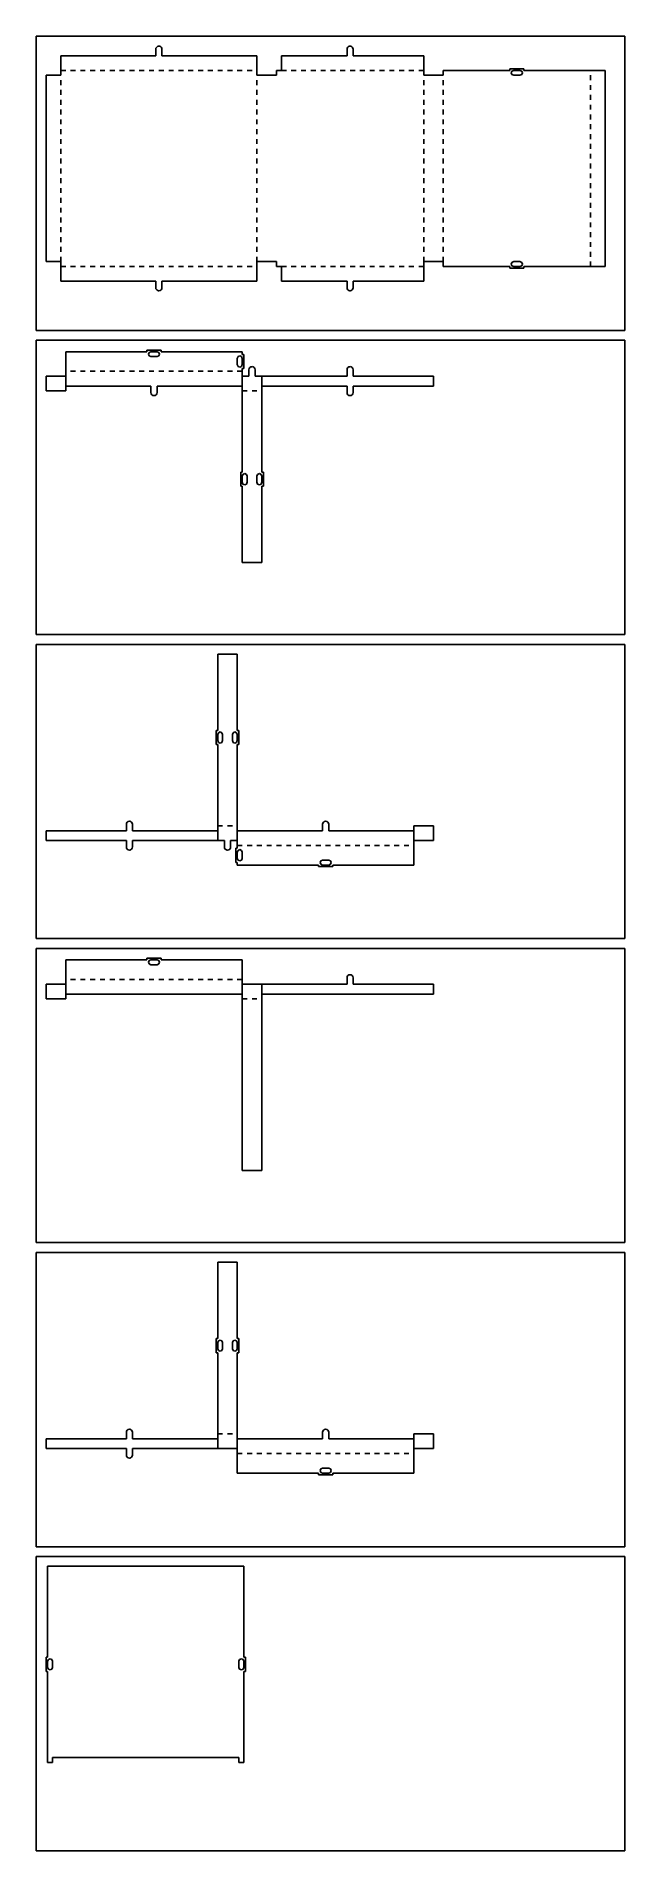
# Model space of a CAD drawing. Header units: metres. Extents: x 0 to 600, y -1550 to 300.
import ezdxf

# ---------------------------------------------------------------- set-up
doc = ezdxf.new("R2010")
doc.units = ezdxf.units.M

msp = doc.modelspace()

# ---------------------------------------------------------------- linework, layer by layer
at = {"layer": '1'}
for p, q in [((25, 260.2375), (25, 280.2375)), ((25, 280.2375), (121.825, 280.2375)), ((121.825, 286.825), (122.066682, 288.04002)), ((121.825, 280.2375), (121.825, 286.825)), ((122.066682, 288.04002), (122.754936, 289.070064)), ((122.754936, 289.070064), (123.78498, 289.758318)), ((123.78498, 289.758318), (124.758318, 289.951926)), ((124.758318, 289.951926), (125, 290)), ((125, 290), (126.21502, 289.758318)), ((126.21502, 289.758318), (127.245064, 289.070064)), ((127.245064, 289.070064), (127.933317, 288.04002)), ((127.933317, 288.04002), (128.175, 286.825)), ((128.175, 286.825), (128.175, 280.2375)), ((128.175, 280.2375), (225, 280.2375)), ((225, 280.2375), (225, 260.2375)), ((250, 265.2375), (250, 280.2375)), ((250, 280.2375), (316.825, 280.2375)), ((316.825, 286.825), (317.066682, 288.04002)), ((316.825, 280.2375), (316.825, 286.825)), ((317.066682, 288.04002), (317.754936, 289.070064)), ((317.754936, 289.070064), (318.78498, 289.758318)), ((318.78498, 289.758318), (319.758318, 289.951926)), ((319.758318, 289.951926), (320, 290)), ((320, 290), (321.21502, 289.758318)), ((321.21502, 289.758318), (322.245064, 289.070064)), ((322.245064, 289.070064), (322.933317, 288.04002)), ((322.933317, 288.04002), (323.175, 286.825)), ((323.175, 286.825), (323.175, 280.2375)), ((323.175, 280.2375), (395, 280.2375)), ((395, 280.2375), (395, 260.2375)), ((10, 70.2375), (10, 260.2375)), ((10, 260.2375), (25, 260.2375)), ((225, 260.2375), (245.00001, 260.2375)), ((245.00001, 260.2375), (245.00001, 265.2375)), ((245.00001, 265.2375), (250, 265.2375)), ((395, 260.2375), (415, 260.2375)), ((415, 260.2375), (415, 265.2375)), ((415, 265.2375), (482.7375, 265.2375)), ((482.7375, 265.2375), (482.7375, 266.825)), ((482.7375, 266.825), (497.2625, 266.825)), ((484.325, 262.7375), (485.057233, 264.505267)), ((485.057233, 260.969733), (484.325, 262.7375)), ((485.057233, 264.505267), (486.825, 265.2375)), ((486.825, 260.2375), (485.057233, 260.969733)), ((486.825, 265.2375), (493.175, 265.2375)), ((493.175, 260.2375), (486.825, 260.2375)), ((493.175, 265.2375), (494.942767, 264.505267)), ((494.942767, 260.969733), (493.175, 260.2375)), ((494.942767, 264.505267), (495.675, 262.7375)), ((495.675, 262.7375), (494.942767, 260.969733)), ((497.2625, 266.825), (497.2625, 265.2375)), ((497.2625, 265.2375), (580, 265.2375)), ((580, 265.2375), (580, 65.2375)), ((25, 70.2375), (10, 70.2375)), ((25, 50.2375), (25, 70.2375)), ((245.00001, 70.2375), (225, 70.2375)), ((225, 70.2375), (225, 50.2375)), ((245.00001, 65.2375), (245.00001, 70.2375)), ((250, 65.2375), (245.00001, 65.2375)), ((250, 50.2375), (250, 65.2375)), ((415, 70.2375), (395, 70.2375)), ((395, 70.2375), (395, 50.2375)), ((415, 65.2375), (415, 70.2375)), ((482.7375, 65.2375), (415, 65.2375)), ((482.7375, 63.65), (482.7375, 65.2375)), ((497.2625, 63.65), (482.7375, 63.65)), ((484.325, 67.7375), (485.057233, 69.505267)), ((485.057233, 65.969733), (484.325, 67.7375)), ((485.057233, 69.505267), (486.825, 70.2375)), ((486.825, 65.2375), (485.057233, 65.969733)), ((486.825, 70.2375), (493.175, 70.2375)), ((493.175, 65.2375), (486.825, 65.2375)), ((493.175, 70.2375), (494.942767, 69.505267)), ((494.942767, 65.969733), (493.175, 65.2375)), ((494.942767, 69.505267), (495.675, 67.7375)), ((495.675, 67.7375), (494.942767, 65.969733)), ((580, 65.2375), (497.2625, 65.2375)), ((497.2625, 65.2375), (497.2625, 63.65)), ((121.825, 50.2375), (25, 50.2375)), ((121.825, 43.65), (121.825, 50.2375)), ((122.066682, 42.43498), (121.825, 43.65)), ((122.754936, 41.404936), (122.066682, 42.43498)), ((123.78498, 40.716683), (122.754936, 41.404936)), ((124.758318, 40.523074), (123.78498, 40.716683)), ((125, 40.475), (124.758318, 40.523074)), ((126.21502, 40.716683), (125, 40.475)), ((127.245064, 41.404936), (126.21502, 40.716683)), ((127.933317, 42.43498), (127.245064, 41.404936)), ((128.175, 43.65), (127.933317, 42.43498)), ((225, 50.2375), (128.175, 50.2375)), ((128.175, 50.2375), (128.175, 43.65)), ((316.825, 50.2375), (250, 50.2375)), ((316.825, 43.65), (316.825, 50.2375)), ((317.066682, 42.43498), (316.825, 43.65)), ((317.754936, 41.404936), (317.066682, 42.43498)), ((318.78498, 40.716683), (317.754936, 41.404936)), ((319.758318, 40.523074), (318.78498, 40.716683)), ((320, 40.475), (319.758318, 40.523074)), ((321.21502, 40.716683), (320, 40.475)), ((322.245064, 41.404936), (321.21502, 40.716683)), ((322.933317, 42.43498), (322.245064, 41.404936)), ((323.175, 43.65), (322.933317, 42.43498)), ((395, 50.2375), (323.175, 50.2375)), ((323.175, 50.2375), (323.175, 43.65))]:
    msp.add_line(p, q, dxfattribs=at)
at = {"layer": '2'}
for p, q in [((11.5875, -1352.7375), (11.5875, -1260)), ((11.5875, -1260), (211.5875, -1260)), ((211.5875, -1260), (211.5875, -1352.7375)), ((10, -1367.2625), (10, -1352.7375)), ((10, -1352.7375), (11.5875, -1352.7375)), ((11.5875, -1367.2625), (10, -1367.2625)), ((11.5875, -1356.825), (12.319733, -1355.057233)), ((11.5875, -1363.175), (11.5875, -1356.825)), ((12.319733, -1364.942767), (11.5875, -1363.175)), ((11.5875, -1460), (11.5875, -1367.2625)), ((12.319733, -1355.057233), (14.0875, -1354.325)), ((14.0875, -1365.675), (12.319733, -1364.942767)), ((14.0875, -1354.325), (15.855267, -1355.057233)), ((15.855267, -1364.942767), (14.0875, -1365.675)), ((15.855267, -1355.057233), (16.5875, -1356.825)), ((16.5875, -1363.175), (15.855267, -1364.942767)), ((16.5875, -1356.825), (16.5875, -1363.175)), ((206.5875, -1356.825), (207.319733, -1355.057233)), ((206.5875, -1363.175), (206.5875, -1356.825)), ((207.319733, -1364.942767), (206.5875, -1363.175)), ((207.319733, -1355.057233), (209.0875, -1354.325)), ((209.0875, -1365.675), (207.319733, -1364.942767)), ((209.0875, -1354.325), (210.855267, -1355.057233)), ((210.855267, -1364.942767), (209.0875, -1365.675)), ((210.855267, -1355.057233), (211.5875, -1356.825)), ((211.5875, -1363.175), (210.855267, -1364.942767)), ((211.5875, -1352.7375), (213.175, -1352.7375)), ((211.5875, -1356.825), (211.5875, -1363.175)), ((211.5875, -1367.2625), (211.5875, -1460)), ((213.175, -1367.2625), (211.5875, -1367.2625)), ((213.175, -1352.7375), (213.175, -1367.2625)), ((16.5875, -1460), (11.5875, -1460)), ((206.5875, -1455), (16.5875, -1455)), ((16.5875, -1455), (16.5875, -1460)), ((206.5875, -1460), (206.5875, -1455)), ((211.5875, -1460), (206.5875, -1460))]:
    msp.add_line(p, q, dxfattribs=at)
at = {"layer": '3'}
for p, q in [((30, -46.5875), (30, -21.5875)), ((30, -21.5875), (112.7375, -21.5875)), ((112.7375, -21.5875), (112.7375, -20)), ((112.7375, -20), (127.2625, -20)), ((114.325, -24.0875), (115.057233, -22.319733)), ((115.057233, -25.855267), (114.325, -24.0875)), ((115.057233, -22.319733), (116.825, -21.5875)), ((116.825, -26.5875), (115.057233, -25.855267)), ((116.825, -21.5875), (123.175, -21.5875)), ((123.175, -26.5875), (116.825, -26.5875)), ((123.175, -21.5875), (124.942767, -22.319733)), ((124.942767, -25.855267), (123.175, -26.5875)), ((124.942767, -22.319733), (125.675, -24.0875)), ((125.675, -24.0875), (124.942767, -25.855267)), ((127.2625, -20), (127.2625, -21.5875)), ((127.2625, -21.5875), (210, -21.5875)), ((205, -28.4125), (205.732233, -26.644733)), ((205, -34.7625), (205, -28.4125)), ((205.732233, -36.530267), (205, -34.7625)), ((205.732233, -26.644733), (207.5, -25.9125)), ((207.5, -37.2625), (205.732233, -36.530267)), ((207.5, -25.9125), (209.267767, -26.644733)), ((209.267767, -36.530267), (207.5, -37.2625)), ((209.267767, -26.644733), (210, -28.4125)), ((210, -34.7625), (209.267767, -36.530267)), ((210, -21.5875), (210, -24.325)), ((210, -24.325), (211.5875, -24.325)), ((210, -28.4125), (210, -34.7625)), ((211.5875, -24.325), (211.5875, -38.85)), ((218.78498, -37.066682), (219.758318, -36.873074)), ((219.758318, -36.873074), (220, -36.825)), ((220, -36.825), (221.21502, -37.066682)), ((318.78498, -37.066682), (319.758318, -36.873074)), ((319.758318, -36.873074), (320, -36.825)), ((320, -36.825), (321.21502, -37.066682)), ((10, -61.5875), (10, -46.5875)), ((10, -46.5875), (30, -46.5875)), ((211.5875, -38.85), (210, -38.85)), ((210, -38.85), (210, -46.5875)), ((210, -46.5875), (216.825, -46.5875)), ((216.825, -40), (217.066682, -38.78498)), ((216.825, -46.5875), (216.825, -40)), ((217.066682, -38.78498), (217.754936, -37.754936)), ((217.754936, -37.754936), (218.78498, -37.066682)), ((221.21502, -37.066682), (222.245064, -37.754936)), ((222.245064, -37.754936), (222.933317, -38.78498)), ((222.933317, -38.78498), (223.175, -40)), ((223.175, -40), (223.175, -46.5875)), ((223.175, -46.5875), (316.825, -46.5875)), ((316.825, -40), (317.066682, -38.78498)), ((316.825, -46.5875), (316.825, -40)), ((317.066682, -38.78498), (317.754936, -37.754936)), ((317.754936, -37.754936), (318.78498, -37.066682)), ((321.21502, -37.066682), (322.245064, -37.754936)), ((322.245064, -37.754936), (322.933317, -38.78498)), ((322.933317, -38.78498), (323.175, -40)), ((323.175, -40), (323.175, -46.5875)), ((323.175, -46.5875), (405, -46.5875)), ((405, -46.5875), (405, -56.5875)), ((30, -61.5875), (10, -61.5875)), ((116.825, -56.5875), (30, -56.5875)), ((30, -56.5875), (30, -61.5875)), ((116.825, -63.175), (116.825, -56.5875)), ((117.066683, -64.39002), (116.825, -63.175)), ((117.754936, -65.420064), (117.066683, -64.39002)), ((118.78498, -66.108318), (117.754936, -65.420064)), ((120, -66.35), (118.78498, -66.108318)), ((120.241682, -66.301926), (120, -66.35)), ((121.21502, -66.108318), (120.241682, -66.301926)), ((122.245064, -65.420064), (121.21502, -66.108318)), ((122.933318, -64.39002), (122.245064, -65.420064)), ((123.175, -63.175), (122.933318, -64.39002)), ((210, -56.5875), (123.175, -56.5875)), ((123.175, -56.5875), (123.175, -63.175)), ((210, -144.325), (210, -56.5875)), ((316.825, -56.5875), (230, -56.5875)), ((230, -56.5875), (230, -144.325)), ((316.825, -63.175), (316.825, -56.5875)), ((317.066682, -64.39002), (316.825, -63.175)), ((317.754936, -65.420064), (317.066682, -64.39002)), ((318.78498, -66.108318), (317.754936, -65.420064)), ((319.758318, -66.301926), (318.78498, -66.108318)), ((320, -66.35), (319.758318, -66.301926)), ((321.21502, -66.108318), (320, -66.35)), ((322.245064, -65.420064), (321.21502, -66.108318)), ((322.933317, -64.39002), (322.245064, -65.420064)), ((323.175, -63.175), (322.933317, -64.39002)), ((405, -56.5875), (323.175, -56.5875)), ((323.175, -56.5875), (323.175, -63.175)), ((208.4125, -158.85), (208.4125, -144.325)), ((208.4125, -144.325), (210, -144.325)), ((210, -148.4125), (210.732233, -146.644733)), ((210.732233, -146.644733), (212.5, -145.9125)), ((212.5, -145.9125), (214.267767, -146.644733)), ((214.267767, -146.644733), (215, -148.4125)), ((225, -148.4125), (225.732233, -146.644733)), ((225.732233, -146.644733), (227.5, -145.9125)), ((227.5, -145.9125), (229.267767, -146.644733)), ((229.267767, -146.644733), (230, -148.4125)), ((230, -144.325), (231.5875, -144.325)), ((231.5875, -144.325), (231.5875, -158.85)), ((210, -158.85), (208.4125, -158.85)), ((210, -154.7625), (210, -148.4125)), ((210.732233, -156.530267), (210, -154.7625)), ((210, -236.5875), (210, -158.85)), ((212.5, -157.2625), (210.732233, -156.530267)), ((214.267767, -156.530267), (212.5, -157.2625)), ((215, -154.7625), (214.267767, -156.530267)), ((215, -148.4125), (215, -154.7625)), ((225, -154.7625), (225, -148.4125)), ((225.732233, -156.530267), (225, -154.7625)), ((227.5, -157.2625), (225.732233, -156.530267)), ((229.267767, -156.530267), (227.5, -157.2625)), ((230, -154.7625), (229.267767, -156.530267)), ((230, -148.4125), (230, -154.7625)), ((231.5875, -158.85), (230, -158.85)), ((230, -158.85), (230, -236.5875)), ((230, -236.5875), (210, -236.5875))]:
    msp.add_line(p, q, dxfattribs=at)
at = {"layer": '4'}
for p, q in [((185, -407.7375), (185, -330)), ((185, -330), (205, -330)), ((205, -330), (205, -407.7375)), ((183.4125, -422.2625), (183.4125, -407.7375)), ((183.4125, -407.7375), (185, -407.7375)), ((185, -422.2625), (183.4125, -422.2625)), ((185, -411.825), (185.732233, -410.057233)), ((185, -418.175), (185, -411.825)), ((185.732233, -419.942767), (185, -418.175)), ((185, -510), (185, -422.2625)), ((185.732233, -410.057233), (187.5, -409.325)), ((187.5, -420.675), (185.732233, -419.942767)), ((187.5, -409.325), (189.267767, -410.057233)), ((189.267767, -419.942767), (187.5, -420.675)), ((189.267767, -410.057233), (190, -411.825)), ((190, -418.175), (189.267767, -419.942767)), ((190, -411.825), (190, -418.175)), ((200, -411.825), (200.732233, -410.057233)), ((200, -418.175), (200, -411.825)), ((200.732233, -419.942767), (200, -418.175)), ((200.732233, -410.057233), (202.5, -409.325)), ((202.5, -420.675), (200.732233, -419.942767)), ((202.5, -409.325), (204.267767, -410.057233)), ((204.267767, -419.942767), (202.5, -420.675)), ((204.267767, -410.057233), (205, -411.825)), ((205, -418.175), (204.267767, -419.942767)), ((205, -407.7375), (206.5875, -407.7375)), ((205, -411.825), (205, -418.175)), ((206.5875, -422.2625), (205, -422.2625)), ((205, -422.2625), (205, -510)), ((206.5875, -407.7375), (206.5875, -422.2625)), ((10, -520), (10, -510)), ((10, -510), (91.825, -510)), ((91.825, -503.4125), (92.066683, -502.19748)), ((91.825, -510), (91.825, -503.4125)), ((92.066683, -502.19748), (92.754936, -501.167436)), ((92.754936, -501.167436), (93.78498, -500.479182)), ((93.78498, -500.479182), (95, -500.2375)), ((95, -500.2375), (95.241682, -500.285574)), ((95.241682, -500.285574), (96.21502, -500.479182)), ((96.21502, -500.479182), (97.245064, -501.167436)), ((97.245064, -501.167436), (97.933318, -502.19748)), ((97.933318, -502.19748), (98.175, -503.4125)), ((98.175, -503.4125), (98.175, -510)), ((98.175, -510), (185, -510)), ((205, -510), (291.825, -510)), ((291.825, -503.4125), (292.066682, -502.19748)), ((291.825, -510), (291.825, -503.4125)), ((292.066682, -502.19748), (292.754936, -501.167436)), ((292.754936, -501.167436), (293.78498, -500.479182)), ((293.78498, -500.479182), (294.758318, -500.285574)), ((294.758318, -500.285574), (295, -500.2375)), ((295, -500.2375), (296.21502, -500.479182)), ((296.21502, -500.479182), (297.245064, -501.167436)), ((297.245064, -501.167436), (297.933317, -502.19748)), ((297.933317, -502.19748), (298.175, -503.4125)), ((298.175, -503.4125), (298.175, -510)), ((298.175, -510), (385, -510)), ((385, -510), (385, -505)), ((385, -505), (405, -505)), ((405, -505), (405, -520)), ((91.825, -520), (10, -520)), ((91.825, -526.5875), (91.825, -520)), ((92.066683, -527.80252), (91.825, -526.5875)), ((92.754936, -528.832564), (92.066683, -527.80252)), ((93.78498, -529.520818), (92.754936, -528.832564)), ((95, -529.7625), (93.78498, -529.520818)), ((95.241682, -529.714426), (95, -529.7625)), ((96.21502, -529.520818), (95.241682, -529.714426)), ((97.245064, -528.832564), (96.21502, -529.520818)), ((97.933318, -527.80252), (97.245064, -528.832564)), ((98.175, -526.5875), (97.933318, -527.80252)), ((191.825, -520), (98.175, -520)), ((98.175, -520), (98.175, -526.5875)), ((191.825, -526.5875), (191.825, -520)), ((192.066682, -527.80252), (191.825, -526.5875)), ((192.754936, -528.832564), (192.066682, -527.80252)), ((193.78498, -529.520818), (192.754936, -528.832564)), ((194.758318, -529.714426), (193.78498, -529.520818)), ((195, -529.7625), (194.758318, -529.714426)), ((196.21502, -529.520818), (195, -529.7625)), ((197.245064, -528.832564), (196.21502, -529.520818)), ((197.933317, -527.80252), (197.245064, -528.832564)), ((198.175, -526.5875), (197.933317, -527.80252)), ((205, -520), (198.175, -520)), ((198.175, -520), (198.175, -526.5875)), ((203.4125, -542.2625), (203.4125, -527.7375)), ((203.4125, -527.7375), (205, -527.7375)), ((205, -527.7375), (205, -520)), ((205, -531.825), (205.732233, -530.057233)), ((205, -538.175), (205, -531.825)), ((205.732233, -530.057233), (207.5, -529.325)), ((207.5, -529.325), (209.267767, -530.057233)), ((209.267767, -530.057233), (210, -531.825)), ((210, -531.825), (210, -538.175)), ((405, -520), (385, -520)), ((385, -520), (385, -545)), ((205, -542.2625), (203.4125, -542.2625)), ((205.732233, -539.942767), (205, -538.175)), ((205, -545), (205, -542.2625)), ((287.7375, -545), (205, -545)), ((207.5, -540.675), (205.732233, -539.942767)), ((209.267767, -539.942767), (207.5, -540.675)), ((210, -538.175), (209.267767, -539.942767)), ((287.7375, -546.5875), (287.7375, -545)), ((302.2625, -546.5875), (287.7375, -546.5875)), ((289.325, -542.5), (290.057233, -540.732233)), ((290.057233, -544.267767), (289.325, -542.5)), ((290.057233, -540.732233), (291.825, -540)), ((291.825, -545), (290.057233, -544.267767)), ((291.825, -540), (298.175, -540)), ((298.175, -545), (291.825, -545)), ((298.175, -540), (299.942767, -540.732233)), ((299.942767, -544.267767), (298.175, -545)), ((299.942767, -540.732233), (300.675, -542.5)), ((300.675, -542.5), (299.942767, -544.267767)), ((385, -545), (302.2625, -545)), ((302.2625, -545), (302.2625, -546.5875))]:
    msp.add_line(p, q, dxfattribs=at)
at = {"layer": '5'}
for p, q in [((30, -666.5875), (30, -641.5875)), ((30, -641.5875), (112.7375, -641.5875)), ((112.7375, -641.5875), (112.7375, -640)), ((112.7375, -640), (127.2625, -640)), ((114.325, -644.0875), (115.057233, -642.319733)), ((115.057233, -645.855267), (114.325, -644.0875)), ((115.057233, -642.319733), (116.825, -641.5875)), ((116.825, -646.5875), (115.057233, -645.855267)), ((116.825, -641.5875), (123.175, -641.5875)), ((123.175, -646.5875), (116.825, -646.5875)), ((123.175, -641.5875), (124.942767, -642.319733)), ((124.942767, -645.855267), (123.175, -646.5875)), ((124.942767, -642.319733), (125.675, -644.0875)), ((125.675, -644.0875), (124.942767, -645.855267)), ((127.2625, -640), (127.2625, -641.5875)), ((127.2625, -641.5875), (210, -641.5875)), ((210, -641.5875), (210, -666.5875)), ((316.825, -660), (317.066682, -658.78498)), ((316.825, -666.5875), (316.825, -660)), ((317.066682, -658.78498), (317.754936, -657.754936)), ((317.754936, -657.754936), (318.78498, -657.066682)), ((318.78498, -657.066682), (319.758318, -656.873074)), ((319.758318, -656.873074), (320, -656.825)), ((320, -656.825), (321.21502, -657.066682)), ((321.21502, -657.066682), (322.245064, -657.754936)), ((322.245064, -657.754936), (322.933317, -658.78498)), ((322.933317, -658.78498), (323.175, -660)), ((323.175, -660), (323.175, -666.5875)), ((10, -681.5875), (10, -666.5875)), ((10, -666.5875), (30, -666.5875)), ((30, -681.5875), (10, -681.5875)), ((210, -676.5875), (30, -676.5875)), ((30, -676.5875), (30, -681.5875)), ((210, -666.5875), (316.825, -666.5875)), ((210, -856.5875), (210, -676.5875)), ((405, -676.5875), (230, -676.5875)), ((230, -676.5875), (230, -856.5875)), ((323.175, -666.5875), (405, -666.5875)), ((405, -666.5875), (405, -676.5875)), ((230, -856.5875), (210, -856.5875))]:
    msp.add_line(p, q, dxfattribs=at)
at = {"layer": '6'}
for p, q in [((185, -1027.7375), (185, -950)), ((185, -950), (205, -950)), ((205, -950), (205, -1027.7375)), ((183.4125, -1042.2625), (183.4125, -1027.7375)), ((183.4125, -1027.7375), (185, -1027.7375)), ((185, -1031.825), (185.732233, -1030.057233)), ((185, -1038.175), (185, -1031.825)), ((185.732233, -1030.057233), (187.5, -1029.325)), ((187.5, -1029.325), (189.267767, -1030.057233)), ((189.267767, -1030.057233), (190, -1031.825)), ((190, -1031.825), (190, -1038.175)), ((200, -1031.825), (200.732233, -1030.057233)), ((200, -1038.175), (200, -1031.825)), ((200.732233, -1030.057233), (202.5, -1029.325)), ((202.5, -1029.325), (204.267767, -1030.057233)), ((204.267767, -1030.057233), (205, -1031.825)), ((205, -1027.7375), (206.5875, -1027.7375)), ((205, -1031.825), (205, -1038.175)), ((206.5875, -1027.7375), (206.5875, -1042.2625)), ((185, -1042.2625), (183.4125, -1042.2625)), ((185.732233, -1039.942767), (185, -1038.175)), ((185, -1130), (185, -1042.2625)), ((187.5, -1040.675), (185.732233, -1039.942767)), ((189.267767, -1039.942767), (187.5, -1040.675)), ((190, -1038.175), (189.267767, -1039.942767)), ((200.732233, -1039.942767), (200, -1038.175)), ((202.5, -1040.675), (200.732233, -1039.942767)), ((204.267767, -1039.942767), (202.5, -1040.675)), ((205, -1038.175), (204.267767, -1039.942767)), ((206.5875, -1042.2625), (205, -1042.2625)), ((205, -1042.2625), (205, -1130)), ((91.825, -1123.4125), (92.066683, -1122.19748)), ((91.825, -1130), (91.825, -1123.4125)), ((92.066683, -1122.19748), (92.754936, -1121.167436)), ((92.754936, -1121.167436), (93.78498, -1120.479182)), ((93.78498, -1120.479182), (95, -1120.2375)), ((95, -1120.2375), (95.241682, -1120.285574)), ((95.241682, -1120.285574), (96.21502, -1120.479182)), ((96.21502, -1120.479182), (97.245064, -1121.167436)), ((97.245064, -1121.167436), (97.933318, -1122.19748)), ((97.933318, -1122.19748), (98.175, -1123.4125)), ((98.175, -1123.4125), (98.175, -1130)), ((291.825, -1123.4125), (292.066682, -1122.19748)), ((291.825, -1130), (291.825, -1123.4125)), ((292.066682, -1122.19748), (292.754936, -1121.167436)), ((292.754936, -1121.167436), (293.78498, -1120.479182)), ((293.78498, -1120.479182), (294.758318, -1120.285574)), ((294.758318, -1120.285574), (295, -1120.2375)), ((295, -1120.2375), (296.21502, -1120.479182)), ((296.21502, -1120.479182), (297.245064, -1121.167436)), ((297.245064, -1121.167436), (297.933317, -1122.19748)), ((297.933317, -1122.19748), (298.175, -1123.4125)), ((298.175, -1123.4125), (298.175, -1130)), ((385, -1130), (385, -1125)), ((385, -1125), (405, -1125)), ((405, -1125), (405, -1140)), ((10, -1140), (10, -1130)), ((10, -1130), (91.825, -1130)), ((91.825, -1140), (10, -1140)), ((91.825, -1146.5875), (91.825, -1140)), ((92.066683, -1147.80252), (91.825, -1146.5875)), ((98.175, -1146.5875), (97.933318, -1147.80252)), ((98.175, -1130), (185, -1130)), ((205, -1140), (98.175, -1140)), ((98.175, -1140), (98.175, -1146.5875)), ((205, -1130), (291.825, -1130)), ((205, -1165), (205, -1140)), ((298.175, -1130), (385, -1130)), ((405, -1140), (385, -1140)), ((385, -1140), (385, -1165)), ((92.754936, -1148.832564), (92.066683, -1147.80252)), ((93.78498, -1149.520818), (92.754936, -1148.832564)), ((95, -1149.7625), (93.78498, -1149.520818)), ((95.241682, -1149.714426), (95, -1149.7625)), ((96.21502, -1149.520818), (95.241682, -1149.714426)), ((97.245064, -1148.832564), (96.21502, -1149.520818)), ((97.933318, -1147.80252), (97.245064, -1148.832564)), ((287.7375, -1165), (205, -1165)), ((287.7375, -1166.5875), (287.7375, -1165)), ((289.325, -1162.5), (290.057233, -1160.732233)), ((290.057233, -1164.267767), (289.325, -1162.5)), ((290.057233, -1160.732233), (291.825, -1160)), ((291.825, -1165), (290.057233, -1164.267767)), ((291.825, -1160), (298.175, -1160)), ((298.175, -1165), (291.825, -1165)), ((298.175, -1160), (299.942767, -1160.732233)), ((299.942767, -1164.267767), (298.175, -1165)), ((299.942767, -1160.732233), (300.675, -1162.5)), ((300.675, -1162.5), (299.942767, -1164.267767)), ((385, -1165), (302.2625, -1165)), ((302.2625, -1165), (302.2625, -1166.5875)), ((302.2625, -1166.5875), (287.7375, -1166.5875))]:
    msp.add_line(p, q, dxfattribs=at)
at = {"layer": 'fold-line'}
for p, q in [((25, 265.2375), (30, 265.2375)), ((35, 265.2375), (40, 265.2375)), ((45, 265.2375), (50, 265.2375)), ((55, 265.2375), (60, 265.2375)), ((65, 265.2375), (70, 265.2375)), ((75, 265.2375), (80, 265.2375)), ((85, 265.2375), (90, 265.2375)), ((95, 265.2375), (100, 265.2375)), ((105, 265.2375), (110, 265.2375)), ((115, 265.2375), (120, 265.2375)), ((125, 265.2375), (130, 265.2375)), ((135, 265.2375), (140, 265.2375)), ((145, 265.2375), (150, 265.2375)), ((155, 265.2375), (160, 265.2375)), ((165, 265.2375), (170, 265.2375)), ((175, 265.2375), (180, 265.2375)), ((185, 265.2375), (190, 265.2375)), ((195, 265.2375), (200, 265.2375)), ((205, 265.2375), (210, 265.2375)), ((215, 265.2375), (220, 265.2375)), ((250, 265.2375), (255, 265.2375)), ((260, 265.2375), (265, 265.2375)), ((270, 265.2375), (275, 265.2375)), ((280, 265.2375), (285, 265.2375)), ((290, 265.2375), (295, 265.2375)), ((300, 265.2375), (305, 265.2375)), ((310, 265.2375), (315, 265.2375)), ((320, 265.2375), (325, 265.2375)), ((330, 265.2375), (335, 265.2375)), ((340, 265.2375), (345, 265.2375)), ((350, 265.2375), (355, 265.2375)), ((360, 265.2375), (365, 265.2375)), ((370, 265.2375), (375, 265.2375)), ((380, 265.2375), (385, 265.2375)), ((390, 265.2375), (395, 265.2375)), ((565, 255.2375), (565, 260.2375)), ((25, 250.2375), (25, 255.2375)), ((25, 240.2375), (25, 245.2375)), ((225, 250.2375), (225, 255.2375)), ((225, 240.2375), (225, 245.2375)), ((395, 250.2375), (395, 255.2375)), ((395, 240.2375), (395, 245.2375)), ((415, 250.2375), (415, 255.2375)), ((415, 240.2375), (415, 245.2375)), ((565, 245.2375), (565, 250.2375)), ((25, 230.2375), (25, 235.2375)), ((25, 220.2375), (25, 225.2375)), ((225, 230.2375), (225, 235.2375)), ((225, 220.2375), (225, 225.2375)), ((395, 230.2375), (395, 235.2375)), ((395, 220.2375), (395, 225.2375)), ((415, 230.2375), (415, 235.2375)), ((415, 220.2375), (415, 225.2375)), ((565, 235.2375), (565, 240.2375)), ((565, 225.2375), (565, 230.2375)), ((25, 210.2375), (25, 215.2375)), ((25, 200.2375), (25, 205.2375)), ((225, 210.2375), (225, 215.2375)), ((225, 200.2375), (225, 205.2375)), ((395, 210.2375), (395, 215.2375)), ((395, 200.2375), (395, 205.2375)), ((415, 210.2375), (415, 215.2375)), ((415, 200.2375), (415, 205.2375)), ((565, 215.2375), (565, 220.2375)), ((565, 205.2375), (565, 210.2375)), ((25, 190.2375), (25, 195.2375)), ((25, 180.2375), (25, 185.2375)), ((225, 190.2375), (225, 195.2375)), ((225, 180.2375), (225, 185.2375)), ((395, 190.2375), (395, 195.2375)), ((395, 180.2375), (395, 185.2375)), ((415, 190.2375), (415, 195.2375)), ((415, 180.2375), (415, 185.2375)), ((565, 195.2375), (565, 200.2375)), ((565, 185.2375), (565, 190.2375)), ((25, 170.2375), (25, 175.2375)), ((225, 170.2375), (225, 175.2375)), ((395, 170.2375), (395, 175.2375)), ((415, 170.2375), (415, 175.2375)), ((565, 175.2375), (565, 180.2375)), ((565, 165.2375), (565, 170.2375)), ((25, 160.2375), (25, 165.2375)), ((25, 150.2375), (25, 155.2375)), ((225, 160.2375), (225, 165.2375)), ((225, 150.2375), (225, 155.2375)), ((395, 160.2375), (395, 165.2375)), ((395, 150.2375), (395, 155.2375)), ((415, 160.2375), (415, 165.2375)), ((415, 150.2375), (415, 155.2375)), ((565, 155.2375), (565, 160.2375)), ((565, 145.2375), (565, 150.2375)), ((25, 140.2375), (25, 145.2375)), ((25, 130.2375), (25, 135.2375)), ((225, 140.2375), (225, 145.2375)), ((225, 130.2375), (225, 135.2375)), ((395, 140.2375), (395, 145.2375)), ((395, 130.2375), (395, 135.2375)), ((415, 140.2375), (415, 145.2375)), ((415, 130.2375), (415, 135.2375)), ((565, 135.2375), (565, 140.2375)), ((565, 125.2375), (565, 130.2375)), ((25, 120.2375), (25, 125.2375)), ((25, 110.2375), (25, 115.2375)), ((225, 120.2375), (225, 125.2375)), ((225, 110.2375), (225, 115.2375)), ((395, 120.2375), (395, 125.2375)), ((395, 110.2375), (395, 115.2375)), ((415, 120.2375), (415, 125.2375)), ((415, 110.2375), (415, 115.2375)), ((565, 115.2375), (565, 120.2375)), ((25, 100.2375), (25, 105.2375)), ((25, 90.2375), (25, 95.2375)), ((225, 100.2375), (225, 105.2375)), ((225, 90.2375), (225, 95.2375)), ((395, 100.2375), (395, 105.2375)), ((395, 90.2375), (395, 95.2375)), ((415, 100.2375), (415, 105.2375)), ((415, 90.2375), (415, 95.2375)), ((565, 105.2375), (565, 110.2375)), ((565, 95.2375), (565, 100.2375)), ((25, 80.2375), (25, 85.2375)), ((25, 70.2375), (25, 75.2375)), ((225, 80.2375), (225, 85.2375)), ((225, 70.2375), (225, 75.2375)), ((395, 80.2375), (395, 85.2375)), ((395, 70.2375), (395, 75.2375)), ((415, 80.2375), (415, 85.2375)), ((415, 70.2375), (415, 75.2375)), ((565, 85.2375), (565, 90.2375)), ((565, 75.2375), (565, 80.2375)), ((25, 65.2375), (30, 65.2375)), ((35, 65.2375), (40, 65.2375)), ((45, 65.2375), (50, 65.2375)), ((55, 65.2375), (60, 65.2375)), ((65, 65.2375), (70, 65.2375)), ((75, 65.2375), (80, 65.2375)), ((85, 65.2375), (90, 65.2375)), ((95, 65.2375), (100, 65.2375)), ((105, 65.2375), (110, 65.2375)), ((115, 65.2375), (120, 65.2375)), ((125, 65.2375), (130, 65.2375)), ((135, 65.2375), (140, 65.2375)), ((145, 65.2375), (150, 65.2375)), ((155, 65.2375), (160, 65.2375)), ((165, 65.2375), (170, 65.2375)), ((175, 65.2375), (180, 65.2375)), ((185, 65.2375), (190, 65.2375)), ((195, 65.2375), (200, 65.2375)), ((205, 65.2375), (210, 65.2375)), ((215, 65.2375), (220, 65.2375)), ((250, 65.2375), (255, 65.2375)), ((260, 65.2375), (265, 65.2375)), ((270, 65.2375), (275, 65.2375)), ((280, 65.2375), (285, 65.2375)), ((290, 65.2375), (295, 65.2375)), ((300, 65.2375), (305, 65.2375)), ((310, 65.2375), (315, 65.2375)), ((320, 65.2375), (325, 65.2375)), ((330, 65.2375), (335, 65.2375)), ((340, 65.2375), (345, 65.2375)), ((350, 65.2375), (355, 65.2375)), ((360, 65.2375), (365, 65.2375)), ((370, 65.2375), (375, 65.2375)), ((380, 65.2375), (385, 65.2375)), ((390, 65.2375), (395, 65.2375)), ((565, 65.2375), (565, 70.2375)), ((30, -56.5875), (30, -46.5875)), ((40, -41.5875), (35, -41.5875)), ((50, -41.5875), (45, -41.5875)), ((60, -41.5875), (55, -41.5875)), ((70, -41.5875), (65, -41.5875)), ((80, -41.5875), (75, -41.5875)), ((90, -41.5875), (85, -41.5875)), ((100, -41.5875), (95, -41.5875)), ((110, -41.5875), (105, -41.5875)), ((120, -41.5875), (115, -41.5875)), ((130, -41.5875), (125, -41.5875)), ((140, -41.5875), (135, -41.5875)), ((150, -41.5875), (145, -41.5875)), ((160, -41.5875), (155, -41.5875)), ((170, -41.5875), (165, -41.5875)), ((180, -41.5875), (175, -41.5875)), ((190, -41.5875), (185, -41.5875)), ((200, -41.5875), (195, -41.5875)), ((210, -41.5875), (205, -41.5875)), ((210, -56.5875), (210, -46.5875)), ((230, -56.5875), (230, -46.5875)), ((210, -61.5875), (215, -61.5875)), ((220, -61.5875), (225, -61.5875)), ((185, -505), (190, -505)), ((185, -510), (185, -520)), ((195, -505), (200, -505)), ((205, -510), (205, -520)), ((385, -510), (385, -520)), ((205, -525), (210, -525)), ((215, -525), (220, -525)), ((225, -525), (230, -525)), ((235, -525), (240, -525)), ((245, -525), (250, -525)), ((255, -525), (260, -525)), ((265, -525), (270, -525)), ((275, -525), (280, -525)), ((285, -525), (290, -525)), ((295, -525), (300, -525)), ((305, -525), (310, -525)), ((315, -525), (320, -525)), ((325, -525), (330, -525)), ((335, -525), (340, -525)), ((345, -525), (350, -525)), ((355, -525), (360, -525)), ((365, -525), (370, -525)), ((375, -525), (380, -525)), ((40, -661.5875), (35, -661.5875)), ((50, -661.5875), (45, -661.5875)), ((60, -661.5875), (55, -661.5875)), ((70, -661.5875), (65, -661.5875)), ((80, -661.5875), (75, -661.5875)), ((90, -661.5875), (85, -661.5875)), ((100, -661.5875), (95, -661.5875)), ((110, -661.5875), (105, -661.5875)), ((120, -661.5875), (115, -661.5875)), ((130, -661.5875), (125, -661.5875)), ((140, -661.5875), (135, -661.5875)), ((150, -661.5875), (145, -661.5875)), ((160, -661.5875), (155, -661.5875)), ((170, -661.5875), (165, -661.5875)), ((180, -661.5875), (175, -661.5875)), ((190, -661.5875), (185, -661.5875)), ((200, -661.5875), (195, -661.5875)), ((210, -661.5875), (205, -661.5875)), ((30, -666.5875), (30, -676.5875)), ((210, -666.5875), (210, -676.5875)), ((210, -681.5875), (215, -681.5875)), ((220, -681.5875), (225, -681.5875)), ((230, -666.5875), (230, -676.5875)), ((185, -1125), (190, -1125)), ((195, -1125), (200, -1125)), ((185, -1140), (185, -1130)), ((205, -1140), (205, -1130)), ((205, -1145), (210, -1145)), ((215, -1145), (220, -1145)), ((225, -1145), (230, -1145)), ((235, -1145), (240, -1145)), ((245, -1145), (250, -1145)), ((255, -1145), (260, -1145)), ((265, -1145), (270, -1145)), ((275, -1145), (280, -1145)), ((285, -1145), (290, -1145)), ((295, -1145), (300, -1145)), ((305, -1145), (310, -1145)), ((315, -1145), (320, -1145)), ((325, -1145), (330, -1145)), ((335, -1145), (340, -1145)), ((345, -1145), (350, -1145)), ((355, -1145), (360, -1145)), ((365, -1145), (370, -1145)), ((375, -1145), (380, -1145)), ((385, -1140), (385, -1130))]:
    msp.add_line(p, q, dxfattribs=at)
at = {"layer": 'sheet_boundary'}
for p, q in [((0, 300), (600, 300)), ((0, 0), (0, 300)), ((600, 300), (600, 0)), ((600, 0), (0, 0))]:
    msp.add_line(p, q, dxfattribs=at)
at = {"layer": 'sheet_boundary_2'}
for p, q in [((0, -10), (600, -10)), ((0, -310), (0, -10)), ((600, -10), (600, -310)), ((600, -310), (0, -310))]:
    msp.add_line(p, q, dxfattribs=at)
at = {"layer": 'sheet_boundary_3'}
for p, q in [((0, -320), (600, -320)), ((0, -620), (0, -320)), ((600, -320), (600, -620)), ((600, -620), (0, -620))]:
    msp.add_line(p, q, dxfattribs=at)
at = {"layer": 'sheet_boundary_4'}
for p, q in [((0, -630), (600, -630)), ((0, -930), (0, -630)), ((600, -630), (600, -930)), ((600, -930), (0, -930))]:
    msp.add_line(p, q, dxfattribs=at)
at = {"layer": 'sheet_boundary_5'}
for p, q in [((0, -940), (600, -940)), ((0, -1240), (0, -940)), ((600, -940), (600, -1240)), ((600, -1240), (0, -1240))]:
    msp.add_line(p, q, dxfattribs=at)
at = {"layer": 'sheet_boundary_6'}
for p, q in [((0, -1250), (600, -1250)), ((0, -1550), (0, -1250)), ((600, -1250), (600, -1550)), ((600, -1550), (0, -1550))]:
    msp.add_line(p, q, dxfattribs=at)

doc.saveas('drawing.dxf')
